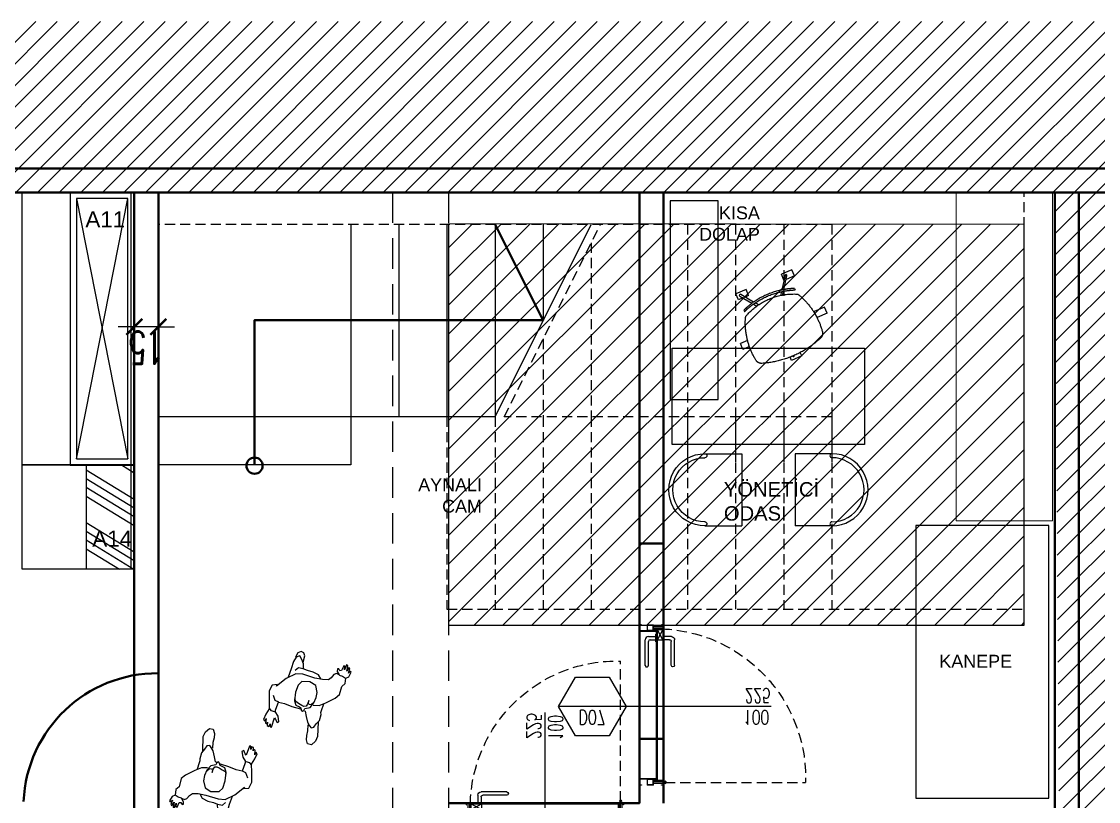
# Model space of a CAD drawing. Header units: millimetres. Extents: x 567392 to 582402, y 4512800 to 4518063.
# Drawn here: x 568558 to 569230, y 4514683 to 4515169 of the extents above; entities that cross this region are included whole.
import ezdxf
from ezdxf.enums import TextEntityAlignment as Align

# ---------------------------------------------------------------- set-up
doc = ezdxf.new("R2010")
doc.units = ezdxf.units.MM
doc.linetypes.add('DASHED2', pattern=[9.525, 6.35, -3.175])
doc.linetypes.add('NewLinetype1', pattern=[0])
for name, color, linetype in [('A-DOGRAMA', 2, 'Continuous'), ('A-DOGRAMA-GOR', 1, 'Continuous'), ('A-ETİKET-KAPI', 1, 'Continuous'), ('A-INCE', 252, 'Continuous'), ('a-people', 8, 'Continuous'), ('a_dim', 1, 'Continuous'), ('a_door_d', 1, 'DASHED2'), ('a_furn', 1, 'Continuous'), ('a_hatch_p1', 1, 'Continuous'), ('a_p1_d', 1, 'DASHED2'), ('a_p2', 2, 'Continuous'), ('P-KASASAC', 2, 'Continuous'), ('yücel-poz no', 7, 'Continuous')]:
    doc.layers.add(name, color=color, linetype=linetype)
for name, color, linetype, lineweight in [('A-olcu', 40, 'Continuous', 5), ('A-STEEL', 1, 'Continuous', 20), ('A-STRC-01', 2, 'Continuous', 40), ('a_tefris', 1, 'Continuous', 0), ('Yazi', 95, 'Continuous', 13), ('yücel-Ekipman', 4, 'Continuous', 25)]:
    doc.layers.add(name, color=color, linetype=linetype, lineweight=lineweight)
doc.styles.add('ekp-yazı', font='Arial.ttf', dxfattribs={"height": 10})
doc.styles.add('OLCU', font='SIMPLEX.shx', dxfattribs={"width": 0.65})
doc.styles.add('RomanS', font='romans.shx', dxfattribs={"width": 0.6, "height": 16})
doc.styles.get("Standard").update_dxf_attribs({"font": 'Arial.ttf'})
doc.linetypes.add('BATTING', pattern='A,0.00254,-2.54,[134,ltypeshp.shx,S=2.54,R=0,X=-2.54,Y=0],-5.08,[134,ltypeshp.shx,S=2.54,R=180,X=2.54,Y=0],-2.54', length=10.16254)
doc.dimstyles.new('OLCU-İC', dxfattribs={"dimtxt": 20, "dimasz": 10, "dimexe": 12, "dimexo": 10, "dimgap": 3, "dimtad": 1, "dimdec": 0, "dimdsep": 46, "dimtxsty": 'OLCU', "dimblk": 'ARCHTICK', "dimcen": 2, "dimdle": 8, "dimclrd": 73, "dimclre": 1, "dimclrt": 1, "dimadec": 0, "dimazin": 0, "dimtfac": 1, "dimtdec": 0, "dimtix": 1, "dimtmove": 2, "dimatfit": 3, "dimldrblk": 'DOT', "dimfxl": 100, "dimfxlon": 1, "dimtvp": 1, "dimtolj": 1, "dimlwd": -1, "dimlwe": 0, "dimarcsym": 0})

# ---------------------------------------------------------------- blocks, each defined once
blk = doc.blocks.new('_ArchTick')
at = {"const_width": 0.15}
blk.add_lwpolyline([(-0.5, -0.5), (0.5, 0.5)], dxfattribs=at)
blk = doc.blocks.new('*D587')
at = {"layer": 'a_dim', "color": 1, "lineweight": 0, "transparency": 16777216}
for p, q in [((568628.8, 4515037.94), (568628.8, 4514966.64)), ((568643.8, 4515037.94), (568643.8, 4514966.64))]:
    blk.add_line(p, q, dxfattribs=at)
at = {"layer": 'a_dim', "color": 73, "transparency": 16777216}
for p, q in [((568628.8, 4514978.64), (568618.8, 4514978.64)), ((568643.8, 4514978.64), (568628.8, 4514978.64)), ((568643.8, 4514978.64), (568653.8, 4514978.64))]:
    blk.add_line(p, q, dxfattribs=at)
at = {"layer": 'Defpoints', "color": 0, "transparency": 16777216}
for p in [(568628.8, 4515047.94), (568643.8, 4515047.94), (568628.8, 4514978.64)]:
    blk.add_point(p, dxfattribs=at)
at = {"layer": 'a_dim', "color": 73, "transparency": 16777216, "xscale": 10, "yscale": 10, "zscale": 10}
blk.add_blockref('_ArchTick', (568628.8, 4514978.64), dxfattribs=at)
at = {"layer": 'a_dim', "color": 73, "transparency": 16777216, "xscale": 10, "yscale": 10, "zscale": 10, "rotation": 180}
blk.add_blockref('_ArchTick', (568643.8, 4514978.64), dxfattribs=at)
at = {"layer": 'a_dim', "color": 3, "transparency": 16777216, "insert": (568636.3, 4514965.64), "char_height": 20, "attachment_point": 5, "rotation": 180, "style": 'OLCU'}
blk.add_mtext('\\A1;15', dxfattribs=at)
blk = doc.blocks.new('_Dot')
at = {"color": 0, "linetype": 'ByBlock', "lineweight": -2}
blk.add_line((-0.5, 0), (-1, 0), dxfattribs=at)
at = {"color": 0, "linetype": 'ByBlock', "const_width": 0.5}
blk.add_lwpolyline([(-0.25, 0, 1), (0.25, 0, 1)], format="xyb", close=True, dxfattribs=at)
blk = doc.blocks.new('A$C4245411F')
for p, q in [((46.58, 8.46), (45.35, 5.44)), ((46.99, 11.21), (46.17, 8.33)), ((48.64, 9.7), (46.58, 8.46)), ((48.77, 12.44), (46.99, 11.21)), ((50.28, 7.78), (48.64, 9.7)), ((50.69, 12.03), (48.77, 12.44)), ((51.79, 5.31), (50.28, 7.78)), ((51.52, 10.38), (50.69, 12.03)), ((51.38, 6.4), (51.52, 10.38)), ((74, 6.95), (73.18, 6.68)), ((74.96, 5.86), (74, 6.95)), ((76.61, 9.29), (75.92, 6.13)), ((77.43, 9.29), (76.61, 9.29)), ((77.7, 6.95), (77.43, 9.29)), ((78.25, 10.25), (77.7, 6.95)), ((79.07, 9.83), (78.25, 10.25)), ((79.21, 6.54), (79.07, 9.83)), ((80.03, 9.01), (79.21, 6.54)), ((80.72, 8.46), (80.03, 9.01)), ((80.44, 5.58), (80.72, 8.46)), ((81.54, 6.95), (80.44, 5.58)), ((82.09, 6.4), (81.54, 6.95)), ((45.07, 0.64), (44.25, -4.71)), ((45.35, 5.44), (45.07, 0.64)), ((49.32, 2.15), (47.68, 0.09)), ((52.34, 2.15), (49.32, 2.15)), ((52.61, 2.15), (51.79, 5.31)), ((55.08, 1.74), (52.34, 2.15)), ((58.78, 1.6), (55.08, 1.74)), ((62.48, 0.5), (58.78, 1.6)), ((64.27, -1.55), (62.48, 0.5)), ((70.57, 0.5), (69.07, -1.14)), ((71.81, 2.7), (70.57, 0.5)), ((73.18, 3.66), (71.81, 2.7)), ((73.18, 6.68), (73.45, 5.17)), ((75.1, 3.25), (73.18, 3.66)), ((73.45, 5.17), (75.1, 3.25)), ((75.92, 6.13), (74.96, 5.86)), ((75.1, 3.11), (77.29, 2.97)), ((77.29, 2.97), (79.35, 2.15)), ((79.49, 2.15), (81.13, 3.39)), ((79.76, -1.28), (79.49, 2.15)), ((81.13, 3.39), (82.09, 6.4)), ((43.15, -5.81), (38.22, -11.85)), ((48.36, -1.69), (43.15, -5.81)), ((52.75, -1.14), (48.36, -1.69)), ((53.12, -5.76), (51.34, -8.37)), ((60.7, -1.83), (52.75, -1.14)), ((58.09, -4.79), (53.12, -5.76)), ((62.15, -6.26), (58.09, -4.79)), ((65.5, -1.83), (60.7, -1.83)), ((63.99, -10.34), (62.15, -6.26)), ((69.07, -1.14), (65.5, -1.83)), ((77.84, -8.69), (78.11, -3.48)), ((78.11, -3.48), (79.76, -1.28)), ((35.47, -11.71), (34.38, -15.69)), ((38.49, -10.75), (35.47, -11.71)), ((38.22, -11.85), (38.49, -10.75)), ((51.34, -8.37), (50.69, -13.08)), ((50.69, -13.08), (51.24, -18.3)), ((63.99, -13.63), (63.99, -10.34)), ((70.57, -15.55), (75.65, -11.43)), ((75.65, -11.43), (77.84, -8.69)), ((34.38, -15.69), (35.75, -21.86)), ((39.45, -20.77), (37.67, -17.88)), ((52.06, -18.71), (51.24, -17.2)), ((51.24, -18.3), (52.66, -20.95)), ((53.98, -19.53), (52.06, -18.71)), ((56.18, -20.22), (53.98, -19.53)), ((59.6, -18.71), (58.92, -20.22)), ((59.88, -16.42), (59.6, -18.71)), ((60.02, -18.02), (59.88, -16.42)), ((60.7, -18.71), (60.02, -18.02)), ((61.94, -18.57), (60.7, -18.71)), ((61.57, -20.44), (63.31, -17.2)), ((63.18, -16.85), (61.94, -18.57)), ((63.17, -18.71), (66.87, -18.02)), ((63.31, -17.2), (63.99, -13.63)), ((66.87, -18.02), (70.57, -15.55)), ((68.93, -20.77), (69.48, -16.51)), ((36.85, -26.67), (35.47, -30.37)), ((35.75, -21.86), (36.85, -26.67)), ((36.71, -26.25), (38.08, -27.35)), ((41.78, -21.31), (39.45, -20.77)), ((40.82, -27.49), (40.96, -25.98)), ((40.96, -25.98), (41.64, -21.31)), ((41.64, -21.31), (45.48, -21.31)), ((45.48, -21.31), (50.28, -22.14)), ((50.28, -22.14), (55.84, -22.62)), ((52.66, -20.95), (54.99, -21.49)), ((54.99, -21.49), (55.85, -21.81)), ((55.85, -21.81), (56.5, -23.19)), ((57.69, -20.63), (56.18, -20.22)), ((56.5, -23.19), (57.41, -23.7)), ((57.41, -23.7), (58.14, -23.01)), ((58.92, -20.22), (57.69, -20.63)), ((58.14, -23.01), (58.55, -21.72)), ((58.52, -23.22), (59.06, -23.37)), ((58.55, -21.72), (61.57, -20.44)), ((59.06, -23.37), (60.43, -26.39)), ((60.43, -26.39), (61.94, -29.82)), ((68.79, -22), (68.93, -20.77)), ((69.2, -23.24), (68.79, -22)), ((68.93, -27.08), (69.2, -23.24)), ((35.47, -30.37), (34.79, -33.8)), ((35.75, -34.62), (36.16, -32.84)), ((36.16, -32.84), (36.43, -35.72)), ((38.08, -27.35), (40.41, -27.49)), ((40.55, -37.51), (41.23, -31.47)), ((43.15, -29.82), (40.82, -27.49)), ((41.23, -31.47), (42.06, -32.29)), ((42.06, -32.29), (43.43, -33.94)), ((44.39, -33.25), (43.15, -29.82)), ((43.43, -33.94), (44.39, -33.25)), ((61.94, -29.82), (63.58, -31.61)), ((63.31, -34.9), (62.76, -31.33)), ((63.58, -31.61), (64.81, -32.7)), ((64.81, -32.7), (66.46, -32.02)), ((66.46, -32.02), (67.42, -29.69)), ((67.42, -29.69), (68.93, -27.08)), ((68.38, -28.45), (69.89, -37.23)), ((34.79, -33.8), (35.75, -34.62)), ((36.43, -35.72), (37.39, -36)), ((37.39, -36), (37.53, -35.04)), ((37.53, -35.04), (37.81, -37.09)), ((37.81, -37.09), (38.9, -37.37)), ((38.9, -37.37), (39.31, -35.59)), ((39.31, -35.59), (39.72, -37.51)), ((39.72, -37.51), (40.55, -37.51)), ((63.17, -37.92), (63.31, -34.9)), ((63.58, -40.66), (63.17, -37.92)), ((69.89, -37.23), (69.2, -40.39)), ((64.81, -43), (63.58, -40.66)), ((67.28, -43), (64.81, -43)), ((69.2, -40.39), (67.28, -43))]:
    blk.add_line(p, q)
blk = doc.blocks.new('A$C122C3492')
at = {"layer": 'A-DOGRAMA-GOR'}
for p, q in [((-0.93, -4.93), (-0.93, -0.2)), ((1.07, -3.84), (1.07, -0.2)), ((1.07, -3.84), (1.07, -0.2)), ((16.07, -4.84), (2.07, -4.84)), ((17.01, -4.84), (2.07, -4.84)), ((17.07, -6.93), (1.07, -6.93)), ((17.07, -6.93), (1.07, -6.93))]:
    blk.add_line(p, q, dxfattribs=at)
blk.add_lwpolyline([(-2.44, 0), (2.44, 0), (2.44, -0.2), (-2.44, -0.2)], close=True, dxfattribs=at)
for centre, radius, start, end in [((1.07, -4.93), 2, 180, 270), ((1.07, -4.93), 2, 180, 270), ((2.07, -3.84), 1, 180, 270), ((2.07, -3.84), 1, 180, 270), ((17.01, -5.89), 1.05, 270, 90)]:
    blk.add_arc(centre, radius, start, end, dxfattribs=at)
blk = doc.blocks.new('A$C76DB3788')
at = {"layer": 'A-INCE'}
h = blk.add_hatch(color=256, dxfattribs=at)
h.paths.add_polyline_path([(3.14, -5.95), (3.14, -5.72), (3.14, -5.7, 0.260939), (3.32, -5.56), (3.26, -5.5, -0.289063), (3.14, -5.62), (3.14, -5.28, 0.260939), (3.32, -5.14), (3.26, -5.08, -0.289063), (3.14, -5.2), (3.14, -5.1, -0.38251), (3.32, -4.68), (3.32, -4.5), (2.35, -4.5), (2.35, -4.7, -0.289063), (2.23, -4.58), (2.17, -4.64, 0.260939), (2.35, -4.78), (2.35, -5.2, -0.289063), (2.23, -5.08), (2.17, -5.14, 0.260939), (2.35, -5.28), (2.35, -5.62, -0.289063), (2.23, -5.5), (2.17, -5.56, 0.260939), (2.35, -5.7), (2.35, -5.95)])
h.paths.add_polyline_path([(3.06, -5.88), (3.06, -5.33), (2.43, -5.33), (2.43, -5.88)], flags=16)
blk.add_lwpolyline([(2.35, -5.95), (2.35, -5.7, -0.260939), (2.17, -5.56), (2.23, -5.5, 0.289063), (2.35, -5.62), (2.35, -5.28, -0.260939), (2.17, -5.14), (2.23, -5.08, 0.289063), (2.35, -5.2), (2.35, -4.78, -0.260939), (2.17, -4.64), (2.23, -4.58, 0.289063), (2.35, -4.7), (2.35, -4.5), (3.32, -4.5), (3.32, -4.68, 0.38251), (3.14, -5.1), (3.14, -5.2, 0.289063), (3.26, -5.08), (3.32, -5.14, -0.260939), (3.14, -5.28), (3.14, -5.62, 0.289063), (3.26, -5.5), (3.32, -5.56, -0.260939), (3.14, -5.7), (3.14, -5.72), (3.14, -5.95), (2.35, -5.95)], format="xyb", close=True, dxfattribs=at)
for points in [[(3.06, -5.88), (3.06, -5.33), (2.43, -5.33), (2.43, -5.88), (3.06, -5.88)], [(2.43, -5.88), (2.43, -5.33), (3.06, -5.33), (3.06, -5.88), (2.43, -5.88)]]:
    blk.add_lwpolyline(points, close=True, dxfattribs=at)
at = {"layer": 'A-STEEL'}
for points in [[(3.7, -10.23), (0, -10.23), (0, -6.23), (3.7, -6.23)], [(3.4, -9.93), (0.3, -9.93), (0.3, -6.53), (3.4, -6.53)]]:
    blk.add_lwpolyline(points, close=True, dxfattribs=at)
at = {"layer": 'a_hatch_p1', "linetype": 'BATTING', "ltscale": 2.5}
for q in [(1.03, -6.25), (1.03, -5.89)]:
    blk.add_line((1.03, -0.24), q, dxfattribs=at)
at = {"layer": 'P-KASASAC'}
blk.add_lwpolyline([(2.2, -5.76), (2.2, -0.37, 0.414214), (1.83, 0), (0.37, 0, 0.414214), (0, -0.37), (0, -1.2), (0.15, -1.2), (0.15, -0.37, -0.414214), (0.37, -0.15), (1.83, -0.15, -0.414214), (2.05, -0.37), (2.05, -5.76, 0.420257), (2.41, -6.13), (3.59, -6.13), (3.46, -5.01, -1.08582), (3.85, -4.98), (3.85, -14.63, -0.414214), (3.63, -14.85), (0.37, -14.85, -0.414214), (0.15, -14.63), (0.15, -13.8), (0, -13.8), (0, -14.63, 0.414214), (0.37, -15), (3.63, -15, 0.414214), (4, -14.63), (4, -4.98, 1.079301), (3.31, -5.03), (3.42, -5.98), (2.41, -5.98, -0.424405)], format="xyb", close=True, dxfattribs=at)
blk = doc.blocks.new('*U352')
blk.add_lwpolyline([(0.3518, -0.2031), (0.1173, -0.2031), (0, 0), (0.1173, 0.2031), (0.3518, 0.2031), (0.4691, 0)], close=True)
blk.add_lwpolyline([(-1.0055, 0), (0.4691, 0)])
at = {"style": 'RomanS', "width": 0.7}
for tag, p in [('100', (-0.3553, 0.075)), ('W000', (0.2357, 0.075)), ('500', (-0.3553, -0.075)), ('G000', (0.2377, -0.075))]:
    blk.add_attdef(tag, text='', height=0.1, dxfattribs=at).set_placement(p, align=Align.MIDDLE)
blk = doc.blocks.new('kapi_wc_sabitkasa')
at = {"layer": 'A-DOGRAMA', "extrusion": (0, 0, -1)}
for p, q in [((-90.5, 4.5), (-90.5, 0)), ((2.46, 4.5), (2.46, 0))]:
    blk.add_line(p, q, dxfattribs=at)
at = {"layer": 'A-DOGRAMA'}
for p, q in [((-90.5, 4.5), (2.46, 4.5)), ((-90.5, 0), (2.46, 0))]:
    blk.add_line(p, q, dxfattribs=at)
blk.add_circle((3.28, -0.99), 0.8, dxfattribs=at)
at = {"layer": 'A-INCE'}
for p, q in [((-90, 4), (-83.5, 0.5)), ((-90, 0.5), (-83.5, 4)), ((-90, 4), (1.96, 4)), ((-90, 0.5), (1.96, 0.5))]:
    blk.add_line(p, q, dxfattribs=at)
at = {"layer": 'A-INCE', "extrusion": (0, 0, -1)}
blk.add_line((1.96, 4), (1.96, 0.5), dxfattribs=at)
at = {"layer": 'A-INCE'}
blk.add_lwpolyline([(-83.5, 0.5), (-83.5, 4), (-90, 4), (-90, 0.5), (-83.5, 0.5)], dxfattribs=at)
blk.add_circle((3.28, -0.99), 0.4, dxfattribs=at)
at = {"layer": 'a_door_d'}
blk.add_line((-89.37, 15), (1.06, 15), dxfattribs=at)
blk.add_lwpolyline([(3.28, -0.99), (3.28, -88.61)], dxfattribs=at)
blk.add_arc((0.86, 2.72), 91.36, 181.02684, 271.51776, dxfattribs=at)
at = {"layer": 'A-DOGRAMA', "xscale": -0.9999999999999998, "rotation": 180}
blk.add_blockref('A$C76DB3788', (-93, 0), dxfattribs=at)
at = {"layer": 'A-DOGRAMA', "rotation": 180}
blk.add_blockref('A$C76DB3788', (5, 0), dxfattribs=at)
at = {"layer": 'A-ETİKET-KAPI', "color": 251}
ref = blk.add_blockref('*U352', (-44.02, 33.96), dxfattribs=dict(at, xscale=-90, yscale=90, zscale=90.00000000000001, rotation=270))
ref.add_attrib('W000', 'D08', dxfattribs={"layer": '0', "height": 9, "rotation": 270, "style": 'RomanS', "width": 0.7}).set_placement((-37.27, 55.17), align=Align.MIDDLE)
ref.add_attrib('500', '225', dxfattribs={"layer": '0', "height": 9, "rotation": 270, "style": 'RomanS', "width": 0.7}).set_placement((-50.77, -48.09), align=Align.MIDDLE)
ref.add_attrib('100', '100', dxfattribs={"layer": '0', "height": 9, "rotation": 270, "style": 'RomanS', "width": 0.7}).set_placement((-37.27, -47.09), align=Align.MIDDLE)
at = {"layer": 'A-olcu', "xscale": -0.9999999999999998, "rotation": 180}
blk.add_blockref('A$C122C3492', (-84.75, 4.5), dxfattribs=at)
at = {"layer": 'A-olcu'}
blk.add_blockref('A$C122C3492', (-84.75, 0), dxfattribs=at)
blk = doc.blocks.new('kapi_islak_sabitkasa')
at = {"layer": 'A-DOGRAMA', "extrusion": (0, 0, -1)}
for p, q in [((2.54, 9.3), (2.54, 13.8)), ((97.5, 9.3), (97.5, 13.8))]:
    blk.add_line(p, q, dxfattribs=at)
at = {"layer": 'A-DOGRAMA'}
for p, q in [((97.5, 13.8), (2.54, 13.8)), ((97.5, 9.3), (2.54, 9.3))]:
    blk.add_line(p, q, dxfattribs=at)
blk.add_circle((1.72, 14.79), 0.8, dxfattribs=at)
at = {"layer": 'A-INCE', "extrusion": (0, 0, -1)}
blk.add_line((3.04, 9.8), (3.04, 13.3), dxfattribs=at)
at = {"layer": 'A-INCE'}
for p, q in [((97, 13.3), (3.04, 13.3)), ((97, 9.8), (3.04, 9.8)), ((97, 9.8), (90.5, 13.3)), ((97, 13.3), (90.5, 9.8))]:
    blk.add_line(p, q, dxfattribs=at)
blk.add_lwpolyline([(90.5, 13.3), (90.5, 9.8), (97, 9.8), (97, 13.3), (90.5, 13.3)], dxfattribs=at)
blk.add_circle((1.72, 14.79), 0.4, dxfattribs=at)
at = {"layer": 'a_door_d'}
for p, q in [((1.72, 14.79), (1.72, 102.41)), ((96.37, -1.2), (3.94, -1.2))]:
    blk.add_line(p, q, dxfattribs=at)
blk.add_arc((4.44, 9.33), 93.12, 2.08168, 91.67029, dxfattribs=at)
at = {"layer": 'A-DOGRAMA'}
blk.add_blockref('A$C76DB3788', (0, 13.8), dxfattribs=at)
at = {"layer": 'A-DOGRAMA', "xscale": -1}
blk.add_blockref('A$C76DB3788', (100, 13.8), dxfattribs=at)
at = {"layer": 'A-ETİKET-KAPI', "color": 251}
ref = blk.add_blockref('*U352', (49.02, -9.49), dxfattribs=dict(at, xscale=-90, yscale=90, zscale=90, rotation=90))
ref.add_attrib('W000', 'D07', dxfattribs={"layer": '0', "height": 9, "rotation": 90, "style": 'RomanS', "width": 0.7}).set_placement((42.27, -30.7), align=Align.MIDDLE)
ref.add_attrib('500', '225', dxfattribs={"layer": '0', "height": 9, "rotation": 90, "style": 'RomanS', "width": 0.7}).set_placement((55.77, 72.56), align=Align.MIDDLE)
ref.add_attrib('100', '100', dxfattribs={"layer": '0', "height": 9, "rotation": 90, "style": 'RomanS', "width": 0.7}).set_placement((42.27, 71.56), align=Align.MIDDLE)
at = {"layer": 'A-olcu', "rotation": 180}
blk.add_blockref('A$C122C3492', (91.75, 13.8), dxfattribs=at)
at = {"layer": 'A-olcu', "xscale": -1}
blk.add_blockref('A$C122C3492', (91.75, 9.3), dxfattribs=at)
blk = doc.blocks.new('CTezg.170-70')
for p, q in [((-170, 0), (0, 0)), ((-170, -70), (-170, 0)), ((0, 0), (0, -70)), ((0, -2), (-170, -2)), ((0, -70), (-170, -70))]:
    blk.add_line(p, q)
blk = doc.blocks.new('Duvar Dolabı. 180')
at = {"color": 45}
for p, q in [((-4, -4), (-176, -36)), ((-176, -4), (-4, -36))]:
    blk.add_line(p, q, dxfattribs=at)
for points in [[(-180, -40), (0, -40), (0, 0), (-180, 0)], [(-176, -36), (-4, -36), (-4, -4), (-176, -4)]]:
    blk.add_lwpolyline(points, close=True)
blk = doc.blocks.new('kevi')
for p, q in [((-177.6, 455.9), (-177.6, 496.8)), ((-107.8, 496.8), (-177.6, 496.8)), ((-160, 474.5), (-108.3, 403.2)), ((-95.5, 406), (-150.3, 481.5)), ((-107.8, 455.9), (-107.8, 496.8)), ((150.3, 481.5), (95.5, 406)), ((108.3, 403.2), (160, 474.5)), ((132.7, 457.3), (132.7, 496.8)), ((202.5, 496.8), (132.7, 496.8)), ((202.5, 455.9), (202.5, 496.8)), ((-146.5, 455.9), (-177.6, 455.9)), ((-107.8, 455.9), (-131.7, 455.9)), ((202.5, 455.9), (146.5, 455.9)), ((-171.6, 383.5), (-171.6, 373.5)), ((-102, 394.6), (-87.8, 375)), ((-74.9, 377.8), (-89.1, 397.3)), ((89.1, 397.3), (74.9, 377.8)), ((87.8, 375), (102, 394.6)), ((172.7, 383.1), (172.7, 373.1)), ((-273.5, 160.7), (-273.5, 201.6)), ((-224.7, 201.6), (-273.5, 201.6)), ((228.6, 169.1), (228.6, 201.6)), ((298.4, 201.6), (228.6, 201.6)), ((298.4, 160.7), (298.4, 201.6)), ((-229.3, 160.7), (-273.5, 160.7)), ((298.4, 160.7), (229.3, 160.7)), ((-22.4, -21.7), (-22.4, 0.4)), ((47.4, -21.7), (47.4, 1.9)), ((47.4, -21.7), (-22.4, -21.7))]:
    blk.add_line(p, q)
for centre, start, end in [((-155.2, 478), 36, 216), ((155.2, 478), 324, 144), ((0, 0.4), 183.68965, 356.31035)]:
    blk.add_arc(centre, 6, start, end)
for points, knots in [([(0.5, 415.8), (0.5, 415.8), (0.4, 415.8), (-10.2, 415.8), (-20.7, 415.4), (-41.6, 414.1), (-52, 413), (-72.4, 410.3), (-82.5, 408.6), (-99.6, 405.2), (-106.7, 403.6), (-113.7, 401.9)], [116.842304, 116.842304, 116.842304, 116.842304, 117.023657, 117.023657, 146.279571, 146.279571, 175.535486, 175.535486, 204.7914, 204.7914, 226.286948, 226.286948, 226.286948, 226.286948]), ([(-113.7, 391.9), (-106.7, 393.6), (-99.6, 395.2), (-82.5, 398.6), (-72.4, 400.3), (-52, 403), (-41.6, 404.1), (-20.7, 405.4), (-10.2, 405.8), (0.4, 405.8), (0.5, 405.8), (0.5, 405.8)], [7.763396, 7.763396, 7.763396, 7.763396, 29.256658, 29.256658, 58.513316, 58.513316, 87.769974, 87.769974, 117.026632, 117.026632, 117.207985, 117.207985, 117.207985, 117.207985]), ([(114.8, 401.6), (107.8, 403.4), (100.7, 405), (83.6, 408.4), (73.5, 410.1), (53.1, 412.9), (42.7, 414), (21.8, 415.4), (11.3, 415.8), (0.7, 415.8), (0.6, 415.8), (0.5, 415.8)], [7.764978, 7.764978, 7.764978, 7.764978, 29.255947, 29.255947, 58.511893, 58.511893, 87.76784, 87.76784, 117.023787, 117.023787, 117.239399, 117.239399, 117.239399, 117.239399]), ([(0.5, 405.8), (0.6, 405.8), (0.7, 405.8), (11.3, 405.8), (21.8, 405.4), (42.7, 404), (53.1, 402.9), (73.5, 400.1), (83.6, 398.4), (100.7, 395), (107.8, 393.4), (114.8, 391.6)], [116.811151, 116.811151, 116.811151, 116.811151, 117.026764, 117.026764, 146.283455, 146.283455, 175.540146, 175.540146, 204.796837, 204.796837, 226.285516, 226.285516, 226.285516, 226.285516]), ([(-225.5, 66.2), (-226.5, 73.2), (-227.4, 80.2), (-228.8, 94.5), (-229.3, 101.9), (-230.1, 116.7), (-230.2, 124), (-230.2, 138.5), (-230.1, 145.8), (-229.3, 160.5), (-228.8, 167.9), (-227.3, 182.8), (-226.4, 190.2), (-224.2, 205.1), (-222.9, 212.6), (-219.9, 227.5), (-218.2, 234.9), (-214.4, 249.7), (-212.3, 257.1), (-207.8, 271.7), (-205.3, 279), (-200.1, 293.5), (-197.2, 300.6), (-191.2, 314.7), (-188, 321.7), (-183.4, 331.3), (-182.1, 333.8), (-180.7, 336.4)], [633.717991, 633.717991, 633.717991, 633.717991, 654.079409, 654.079409, 675.858862, 675.858862, 697.638314, 697.638314, 719.417767, 719.417767, 741.197219, 741.197219, 762.976672, 762.976672, 784.756125, 784.756125, 806.535577, 806.535577, 828.31503, 828.31503, 850.094482, 850.094482, 871.873935, 871.873935, 893.653388, 893.653388, 901.873332, 901.873332, 901.873332, 901.873332]), ([(-180.7, 336.4), (-180.4, 337.1), (-180, 337.8), (-178.8, 339.5), (-178, 340.5), (-176.2, 342.3), (-175.2, 343.2), (-173.3, 344.4), (-172.5, 344.9), (-171.7, 345.3)], [69.451308, 69.451308, 69.451308, 69.451308, 71.690874, 71.690874, 75.457127, 75.457127, 79.241493, 79.241493, 81.858332, 81.858332, 81.858332, 81.858332]), ([(-171.7, 345.3), (-166.6, 347.8), (-161.5, 350.2), (-146.3, 356.8), (-136.1, 360.7), (-115.5, 367.7), (-105, 370.8), (-83.9, 376), (-73.3, 378.2), (-52.1, 381.7), (-41.5, 382.9), (-20.6, 384.6), (-10.2, 385), (10.2, 385), (20.6, 384.6), (41.5, 382.9), (52.1, 381.7), (73.3, 378.2), (83.9, 376), (105, 370.8), (115.5, 367.7), (136.1, 360.7), (146.3, 356.8), (161.5, 350.2), (166.6, 347.8), (171.7, 345.3)], [75.567281, 75.567281, 75.567281, 75.567281, 91.61316, 91.61316, 122.150879, 122.150879, 152.688599, 152.688599, 183.226319, 183.226319, 213.764039, 213.764039, 244.301759, 244.301759, 274.839479, 274.839479, 305.377199, 305.377199, 335.914918, 335.914918, 366.452638, 366.452638, 396.990358, 396.990358, 413.036237, 413.036237, 413.036237, 413.036237]), ([(-160.3, 387.7), (-164, 386.4), (-167.3, 385.2), (-170.6, 383.9), (-171, 383.7), (-171.4, 383.6)], [1151.142401, 1151.142401, 1151.142401, 1151.142401, 1238.020991, 1238.020991, 1250.585428, 1250.585428, 1250.585428, 1250.585428]), ([(-171.4, 373.6), (-170.7, 373.8), (-169.9, 374.2), (-168.2, 374.8), (-167.2, 375.2), (-165.3, 375.9), (-164.3, 376.3), (-162.3, 377), (-161.3, 377.4), (-160.3, 377.7)], [1.0116, 1.0116, 1.0116, 1.0116, 24.818752, 24.818752, 49.637504, 49.637504, 74.456256, 74.456256, 98.259978, 98.259978, 98.259978, 98.259978]), ([(-113.7, 401.9), (-114.9, 401.6), (-116.1, 401.3), (-119, 400.5), (-120.8, 400.1), (-124.3, 399.1), (-126, 398.7), (-129.3, 397.7), (-130.9, 397.3), (-134.1, 396.3), (-135.7, 395.9), (-138.6, 395), (-140, 394.5), (-142.7, 393.7), (-144, 393.3), (-146.4, 392.5), (-147.5, 392.1), (-149.7, 391.4), (-150.7, 391.1), (-152.6, 390.4), (-153.5, 390.1), (-155.2, 389.5), (-156, 389.3), (-157.3, 388.8), (-157.9, 388.6), (-158.9, 388.2), (-159.4, 388.1), (-160, 387.9), (-160.2, 387.8), (-160.3, 387.7)], [88.879831, 88.879831, 88.879831, 88.879831, 92.461945, 92.461945, 97.742446, 97.742446, 103.022947, 103.022947, 108.303448, 108.303448, 113.583949, 113.583949, 118.86445, 118.86445, 124.144951, 124.144951, 129.225954, 129.225954, 134.306957, 134.306957, 139.38796, 139.38796, 144.468963, 144.468963, 149.549966, 149.549966, 154.630969, 154.630969, 158.348703, 158.348703, 158.348703, 158.348703]), ([(-160.3, 377.7), (-160.2, 377.8), (-160, 377.9), (-159.4, 378.1), (-158.9, 378.2), (-157.9, 378.6), (-157.3, 378.8), (-156, 379.3), (-155.2, 379.5), (-153.5, 380.1), (-152.6, 380.4), (-150.7, 381.1), (-149.7, 381.4), (-147.5, 382.1), (-146.4, 382.5), (-144, 383.3), (-142.7, 383.7), (-140, 384.5), (-138.6, 385), (-135.7, 385.9), (-134.1, 386.3), (-130.9, 387.3), (-129.3, 387.7), (-126, 388.7), (-124.3, 389.1), (-120.8, 390.1), (-119, 390.5), (-116.1, 391.3), (-114.9, 391.6), (-113.7, 391.9)], [171.237248, 171.237248, 171.237248, 171.237248, 174.954981, 174.954981, 180.035984, 180.035984, 185.116988, 185.116988, 190.197991, 190.197991, 195.278994, 195.278994, 200.359997, 200.359997, 205.441, 205.441, 210.721501, 210.721501, 216.002002, 216.002002, 221.282502, 221.282502, 226.563003, 226.563003, 231.843504, 231.843504, 237.124005, 237.124005, 240.70612, 240.70612, 240.70612, 240.70612]), ([(161.4, 387.3), (161.2, 387.4), (161, 387.5), (160.4, 387.7), (160, 387.8), (159, 388.2), (158.4, 388.4), (157, 388.9), (156.3, 389.2), (154.6, 389.7), (153.7, 390.1), (151.8, 390.7), (150.7, 391.1), (148.6, 391.8), (147.5, 392.2), (145.1, 392.9), (143.8, 393.3), (141.1, 394.2), (139.7, 394.6), (136.7, 395.6), (135.2, 396), (132, 397), (130.4, 397.4), (127, 398.4), (125.3, 398.8), (121.9, 399.8), (120.1, 400.3), (117.2, 401), (116, 401.3), (114.8, 401.6)], [6.444417, 6.444417, 6.444417, 6.444417, 10.161936, 10.161936, 15.242905, 15.242905, 20.323873, 20.323873, 25.404841, 25.404841, 30.485809, 30.485809, 35.566777, 35.566777, 40.647746, 40.647746, 45.931957, 45.931957, 51.216168, 51.216168, 56.500379, 56.500379, 61.78459, 61.78459, 67.068801, 67.068801, 72.353012, 72.353012, 75.93865, 75.93865, 75.93865, 75.93865]), ([(114.8, 391.6), (115.5, 391.4), (116.2, 391.3), (118.5, 390.7), (120.2, 390.2), (123.5, 389.4), (125.1, 388.9), (128.3, 388), (129.9, 387.6), (133, 386.7), (134.5, 386.2), (137.5, 385.3), (138.9, 384.9), (141.6, 384), (142.9, 383.6), (145.4, 382.8), (146.6, 382.4), (148.8, 381.7), (149.8, 381.4), (151.8, 380.7), (152.7, 380.4), (154.5, 379.8), (155.3, 379.5), (156.8, 379), (157.5, 378.7), (158.7, 378.3), (159.3, 378.1), (160.2, 377.8), (160.6, 377.6), (161.1, 377.5), (161.3, 377.4), (161.4, 377.3)], [80.848571, 80.848571, 80.848571, 80.848571, 82.967045, 82.967045, 87.989539, 87.989539, 93.012033, 93.012033, 98.034528, 98.034528, 103.057022, 103.057022, 108.079516, 108.079516, 113.102011, 113.102011, 118.124505, 118.124505, 122.943684, 122.943684, 127.762863, 127.762863, 132.582043, 132.582043, 137.401222, 137.401222, 142.220401, 142.220401, 147.039581, 147.039581, 150.245614, 150.245614, 150.245614, 150.245614]), ([(172.5, 383.1), (171.5, 383.5), (170.5, 383.9), (167, 385.3), (164.3, 386.3), (161.4, 387.3)], [143.616131, 143.616131, 143.616131, 143.616131, 174.576324, 174.576324, 243.335387, 243.335387, 243.335387, 243.335387]), ([(161.4, 377.3), (162.4, 377), (163.3, 376.6), (165.3, 375.9), (166.3, 375.5), (168.3, 374.8), (169.2, 374.4), (171, 373.7), (171.8, 373.4), (172.5, 373.1)], [1.015082, 1.015082, 1.015082, 1.015082, 24.819071, 24.819071, 49.638141, 49.638141, 74.457212, 74.457212, 98.264635, 98.264635, 98.264635, 98.264635]), ([(171.7, 345.3), (172.5, 344.9), (173.3, 344.4), (175.2, 343.2), (176.2, 342.3), (178, 340.5), (178.8, 339.5), (180, 337.8), (180.4, 337.1), (180.7, 336.4)], [99.318002, 99.318002, 99.318002, 99.318002, 101.934842, 101.934842, 105.719207, 105.719207, 109.48546, 109.48546, 111.725026, 111.725026, 111.725026, 111.725026]), ([(180.7, 336.4), (182.1, 333.8), (183.4, 331.3), (188, 321.7), (191.2, 314.7), (197.2, 300.6), (200.1, 293.5), (205.3, 279), (207.8, 271.7), (212.3, 257.1), (214.4, 249.7), (218.2, 234.9), (219.9, 227.5), (222.9, 212.6), (224.2, 205.1), (226.4, 190.2), (227.3, 182.8), (228.8, 167.9), (229.3, 160.5), (230.1, 145.8), (230.2, 138.5), (230.2, 124), (230.1, 116.7), (229.3, 101.9), (228.8, 94.5), (227.4, 80.2), (226.5, 73.2), (225.5, 66.2)], [493.403297, 493.403297, 493.403297, 493.403297, 501.623241, 501.623241, 523.402693, 523.402693, 545.182146, 545.182146, 566.961599, 566.961599, 588.741051, 588.741051, 610.520504, 610.520504, 632.299956, 632.299956, 654.079409, 654.079409, 675.858862, 675.858862, 697.638314, 697.638314, 719.417767, 719.417767, 741.197219, 741.197219, 761.558637, 761.558637, 761.558637, 761.558637]), ([(-199.6, 34.4), (-200.1, 34.6), (-200.7, 34.8), (-202.5, 35.6), (-203.7, 36.1), (-206, 37.4), (-207.2, 38.1), (-209.3, 39.5), (-210.4, 40.3), (-212.4, 42), (-213.3, 42.8), (-215.1, 44.6), (-216, 45.6), (-217.6, 47.5), (-218.4, 48.6), (-219.9, 50.8), (-220.5, 51.9), (-221.8, 54.3), (-222.4, 55.5), (-223.4, 57.9), (-223.8, 59.2), (-224.6, 61.7), (-224.9, 63), (-225.3, 65), (-225.4, 65.6), (-225.5, 66.2)], [73.849116, 73.849116, 73.849116, 73.849116, 75.541071, 75.541071, 79.325983, 79.325983, 83.110896, 83.110896, 86.895809, 86.895809, 90.680722, 90.680722, 94.453348, 94.453348, 98.225975, 98.225975, 101.998601, 101.998601, 105.771228, 105.771228, 109.543854, 109.543854, 113.316481, 113.316481, 115.18629, 115.18629, 115.18629, 115.18629]), ([(199.6, 34.4), (193.8, 32.4), (188.1, 30.4), (172.6, 25.5), (162.9, 22.6), (143.3, 17.4), (133.3, 15), (113.3, 10.8), (103.1, 8.9), (82.8, 5.7), (72.5, 4.3), (51.9, 2.2), (41.5, 1.4), (20.8, 0.3), (10.4, 0), (-10.4, 0), (-20.8, 0.3), (-41.5, 1.4), (-51.9, 2.2), (-72.5, 4.3), (-82.8, 5.7), (-103.1, 8.9), (-113.3, 10.8), (-133.3, 15), (-143.3, 17.4), (-162.9, 22.6), (-172.6, 25.5), (-188.1, 30.4), (-193.8, 32.4), (-199.6, 34.4)], [41.101419, 41.101419, 41.101419, 41.101419, 59.08299, 59.08299, 88.624486, 88.624486, 118.165981, 118.165981, 147.707476, 147.707476, 177.248971, 177.248971, 206.790466, 206.790466, 236.331962, 236.331962, 265.873457, 265.873457, 295.414952, 295.414952, 324.956447, 324.956447, 354.497942, 354.497942, 384.039438, 384.039438, 413.580933, 413.580933, 431.562504, 431.562504, 431.562504, 431.562504]), ([(225.5, 66.2), (225.4, 65.6), (225.3, 65), (224.9, 63), (224.6, 61.7), (223.8, 59.2), (223.4, 57.9), (222.4, 55.5), (221.8, 54.3), (220.5, 51.9), (219.9, 50.8), (218.4, 48.6), (217.6, 47.5), (216, 45.6), (215.1, 44.6), (213.3, 42.8), (212.4, 42), (210.4, 40.3), (209.3, 39.5), (207.2, 38.1), (206, 37.4), (203.7, 36.1), (202.5, 35.6), (200.7, 34.8), (200.1, 34.6), (199.6, 34.4)], [5.675444, 5.675444, 5.675444, 5.675444, 7.545253, 7.545253, 11.31788, 11.31788, 15.090506, 15.090506, 18.863133, 18.863133, 22.63576, 22.63576, 26.408386, 26.408386, 30.181013, 30.181013, 33.965925, 33.965925, 37.750838, 37.750838, 41.535751, 41.535751, 45.320664, 45.320664, 47.012618, 47.012618, 47.012618, 47.012618])]:
    blk.add_open_spline(points, degree=3, knots=knots)
for points in [[(-171.4, 383.6), (-171.6, 383.5), (-171.6, 383.5), (-171.6, 383.5)], [(-171.6, 373.5), (-171.6, 373.5), (-171.6, 373.5), (-171.4, 373.6)], [(172.7, 383.1), (172.7, 383.1), (172.6, 383.1), (172.5, 383.1)], [(172.5, 373.1), (172.6, 373.1), (172.7, 373.1), (172.7, 373.1)]]:
    blk.add_open_spline(points, degree=3)
blk = doc.blocks.new('A$C1EE2588C')
for p, q in [((-15.57, 48.07), (-31.82, 31.82)), ((-31.82, 31.82), (0, 0)), ((16.25, 16.25), (0, 0))]:
    blk.add_line(p, q)
for centre, radius, start, end in [((0.34, 32.16), 22.5, 315, 135), ((-14.69, 47.18), 1.25, 135, 315), ((0.34, 32.16), 20, 315, 135), ((15.36, 17.13), 1.25, 135, 315)]:
    blk.add_arc(centre, radius, start, end)

msp = doc.modelspace()

# ---------------------------------------------------------------- hatches: boundary and pattern name
h = msp.add_hatch()
h.set_pattern_fill('ANSI31', color=256, scale=3, angle=-63.731463)
h.set_pattern_definition([(45, (564997.077, 4512555.281), (-6.735192, 6.735192), [])])
h.paths.add_polyline_path([(567962.885, 4512976.516), (567962.719, 4515062.52), (569202.802, 4515062.52), (569205.802, 4514612.52), (570067.043, 4514612.52), (570064.802, 4514812.52), (570482.802, 4514812.52), (570482.802, 4515169.134), (567862.317, 4515169.134), (567862.317, 4512976.516)])
h = msp.add_hatch()
h.set_pattern_fill('ANSI31', color=256, scale=4)
h.set_pattern_definition([(45, (-10428.964, -2894.215), (-8.98025612, 8.98025612), [])])
h.paths.add_polyline_path([(568824.802, 4515042.82), (568824.802, 4514792.52), (569063.802, 4514792.52), (569183.802, 4514792.52), (569183.802, 4515042.52)])
at = {"linetype": 'NewLinetype1'}
h = msp.add_hatch(dxfattribs=at)
h.set_pattern_fill('ANSI34-METRIC', color=45, scale=2, style=0)
h.set_pattern_definition([(148.6168, (567500.123, 4515543.23), (-26.94077, -16.43387), []), (148.6168, (567500.123, 4515548.707), (-26.94077, -16.43387), []), (148.6168, (567500.123, 4515554.185), (-26.94077, -16.43387), []), (148.6168, (567500.123, 4515559.663), (-26.94077, -16.43387), [])])
h.paths.add_polyline_path([(568628.802, 4514827.52), (568628.802, 4514892.52), (568598.802, 4514892.52), (568598.802, 4514827.52)])

# ---------------------------------------------------------------- linework, layer by layer
at = {"color": 4}
for p, q in [((568558.802, 4514827.52), (568558.802, 4514892.52)), ((568558.802, 4514892.52), (568628.802, 4514892.52)), ((568626.802, 4514827.52), (568626.802, 4514892.52)), ((568628.802, 4514892.52), (568628.802, 4514827.52)), ((568628.802, 4514827.52), (568558.802, 4514827.52))]:
    msp.add_line(p, q, dxfattribs=at)
msp.add_lwpolyline([(568824.802, 4515042.82), (568824.802, 4514792.52), (569063.802, 4514792.52), (569183.802, 4514792.52), (569183.802, 4515042.52)], close=True)
msp.add_lwpolyline([(568598.802, 4514892.52), (568598.802, 4514827.52)], dxfattribs=at)
at = {"layer": 'A-STRC-01'}
for points in [[(567947.802, 4513366.52), (567947.802, 4515077.52), (570477.802, 4515077.52), (570477.802, 4513366.52)], [(570462.802, 4514642.52), (570462.802, 4515062.52), (567962.802, 4515062.52), (567962.802, 4514642.52)], [(568602.589, 4514642.52), (568628.802, 4514668.734), (568628.802, 4515062.52)], [(568643.802, 4514662.52), (568643.802, 4515062.52)], [(568824.802, 4514681.52), (568943.802, 4514681.52), (568943.802, 4515062.52)], [(568958.802, 4514681.52), (568958.802, 4515062.52)], [(568883.802, 4514982.52), (568853.802, 4515042.52)], [(568703.802, 4514892.52), (568703.802, 4514982.82), (568883.802, 4514982.82)], [(568943.802, 4514843.472), (568958.802, 4514843.472)], [(568943.802, 4514721.52), (568958.802, 4514721.52)]]:
    msp.add_lwpolyline(points, dxfattribs=at)
at = {"layer": 'A-STRC-01', "color": 3}
for points in [[(569202.802, 4515062.52), (569202.802, 4514516.52)], [(569217.802, 4515062.52), (569217.802, 4514642.52)]]:
    msp.add_lwpolyline(points, dxfattribs=at)
at = {"layer": 'A-STRC-01'}
msp.add_circle((568703.802, 4514892.04), 5.056, dxfattribs=at)
msp.add_arc((568643.228, 4514679.023), 83.5, 89.606324, 177.599314, dxfattribs=at)
at = {"layer": 'a_furn'}
for points in [[(568992.887, 4515057.338), (568962.887, 4515057.338), (568962.887, 4514933.338), (568992.887, 4514933.338)], [(569084.248, 4514965.289), (569084.248, 4514905.289), (568964.248, 4514905.289), (568964.248, 4514965.289)], [(569116.117, 4514684.652), (569199.117, 4514684.652), (569199.117, 4514854.652), (569116.117, 4514854.652)]]:
    msp.add_lwpolyline(points, close=True, dxfattribs=at)
at = {"layer": 'a_p1_d', "ltscale": 3}
for points in [[(568789.802, 4515062.52), (568789.802, 4513366.52)], [(568824.802, 4515062.52), (568824.802, 4513366.52)], [(569202.802, 4515062.52), (569202.802, 4513366.52)]]:
    msp.add_lwpolyline(points, dxfattribs=at)
at = {"layer": 'a_p1_d'}
for points in [[(568823.802, 4514802.52), (569183.802, 4514802.52), (569183.802, 4515062.52)], [(569063.802, 4515042.52), (568643.802, 4515042.52)], [(568859.489, 4514922.52), (568919.489, 4515042.52)], [(568973.802, 4515042.52), (568973.802, 4514894.472)], [(569003.802, 4515042.52), (569003.802, 4514894.472)], [(569033.802, 4515042.52), (569033.802, 4514894.472)], [(569063.802, 4515042.52), (569063.802, 4514894.472)], [(568913.802, 4515031.146), (568913.802, 4514922.52)], [(568943.802, 4515014.472), (568943.802, 4514894.472)], [(568883.802, 4514971.146), (568883.802, 4514922.52)], [(568823.802, 4514922.52), (568823.802, 4514802.52)], [(568853.802, 4514922.52), (568853.802, 4514802.52)], [(569063.802, 4514922.52), (568859.489, 4514922.52)], [(568883.802, 4514922.52), (568883.802, 4514802.52)], [(568913.802, 4514922.52), (568913.802, 4514802.52)], [(569063.802, 4514922.52), (568913.802, 4514922.52)], [(568943.802, 4514922.52), (568943.802, 4514802.52)], [(568973.802, 4514922.52), (568973.802, 4514802.52)], [(569003.802, 4514922.52), (569003.802, 4514802.52)], [(569033.802, 4514922.52), (569033.802, 4514802.52)], [(569063.802, 4514922.52), (569063.802, 4514802.52)]]:
    msp.add_lwpolyline(points, dxfattribs=at)
at = {"layer": 'a_p2'}
for points in [[(568763.802, 4515042.52), (568763.802, 4514892.52)], [(568793.802, 4515042.52), (568793.802, 4514922.52)], [(568823.802, 4515042.52), (568823.802, 4514922.52)], [(568853.802, 4515042.52), (568853.802, 4514922.52)], [(568853.802, 4514922.52), (568913.802, 4515042.52)], [(568883.802, 4515042.52), (568883.802, 4514982.52)], [(568763.802, 4514922.52), (568643.802, 4514922.52)], [(568853.802, 4514922.52), (568763.802, 4514922.52)], [(568763.802, 4514892.52), (568643.802, 4514892.52)]]:
    msp.add_lwpolyline(points, dxfattribs=at)
at = {"layer": 'a_tefris'}
msp.add_lwpolyline([(569201.303, 4515062.52), (569141.303, 4515062.52), (569141.303, 4514857.52), (569201.303, 4514857.52)], close=True, dxfattribs=at)

# ---------------------------------------------------------------- block references
at = {"xscale": -1}
for name, p, rotation in [('kapi_islak_sabitkasa', (568945.002, 4514692.73), 270.0000000057928), ('kapi_wc_sabitkasa', (568928.802, 4514681.52), 179.9999999981187)]:
    msp.add_blockref(name, p, dxfattribs=dict(at, rotation=rotation))
at = {"layer": 'a-people'}
for p, rotation in [((568682.516, 4514774.032), 347.9178316584888), ((568732.399, 4514671.96), 167.9178316586183)]:
    msp.add_blockref('A$C4245411F', p, dxfattribs=dict(at, rotation=rotation))
at = {"layer": 'a_furn', "extrusion": (0, 0, -1), "xscale": -0.1000000000003638, "yscale": 0.1000000000003638, "zscale": -0.1000000000003638, "rotation": 336.7289816968936}
msp.add_blockref('kevi', (-569039.831, 4514960.585), dxfattribs=at)
at = {"layer": 'a_furn', "extrusion": (0, 0, -1), "zscale": -1, "rotation": 315.0000000043576}
msp.add_blockref('A$C1EE2588C', (-569007.615, 4514854.495), dxfattribs=at)
at = {"layer": 'a_furn', "extrusion": (0, 0, -1), "xscale": -1, "zscale": -1, "rotation": 44.99999999453365}
msp.add_blockref('A$C1EE2588C', (-569040.88, 4514854.495), dxfattribs=at)
at = {"layer": 'yücel-Ekipman', "rotation": 270}
msp.add_blockref('CTezg.170-70', (568628.802, 4514892.52), dxfattribs=at)
at = {"layer": 'yücel-Ekipman', "xscale": 0.9449999999999997, "rotation": 90.00000000551331}
msp.add_blockref('Duvar Dolabı. 180', (568588.802, 4515062.52), dxfattribs=at)

# ---------------------------------------------------------------- texts
at = {"layer": 'Yazi'}
for s, insert, char_height, attachment_point in [('KISA DOLAP', (569018.909, 4515032.292), 8, 9), ('AYNALI CAM', (568845.606, 4514862.629), 8, 9), ('YÖNETİCİ ODASI', (568996.498, 4514881.757), 9, 1), ('KANEPE', (569176.181, 4514766.034), 8, 9)]:
    msp.add_mtext_dynamic_manual_height_columns(s, width=48.3995, gutter_width=12.5, heights=[0], dxfattribs=dict(at, insert=insert, char_height=char_height, attachment_point=attachment_point))
at = {"layer": 'yücel-poz no', "insert": (568598.314, 4515050.729), "char_height": 10, "attachment_point": 1, "rotation": 0, "style": 'ekp-yazı'}
msp.add_mtext_dynamic_manual_height_columns('A11', width=12.08661, gutter_width=60, heights=[0], dxfattribs=at)
at = {"layer": 'yücel-poz no', "insert": (568602.601, 4514851.549), "char_height": 10, "attachment_point": 1, "style": 'ekp-yazı'}
msp.add_mtext_dynamic_manual_height_columns('A14', width=12.08661, gutter_width=60, heights=[0], dxfattribs=at)

# ---------------------------------------------------------------- dimensions: what is measured, and where the dimension line sits
at = {"layer": 'a_dim'}
dim = msp.add_linear_dim(base=(568628.802, 4514978.636), p1=(568643.802, 4515047.943), p2=(568628.802, 4515047.943), angle=180, dimstyle='OLCU-İC', override={"dimclrt": 3}, dxfattribs=at)
dim.commit()
dim.dimension.update_dxf_attribs({"geometry": '*D587', "text_midpoint": (568636.302, 4514965.636)})

doc.saveas('drawing.dxf')
